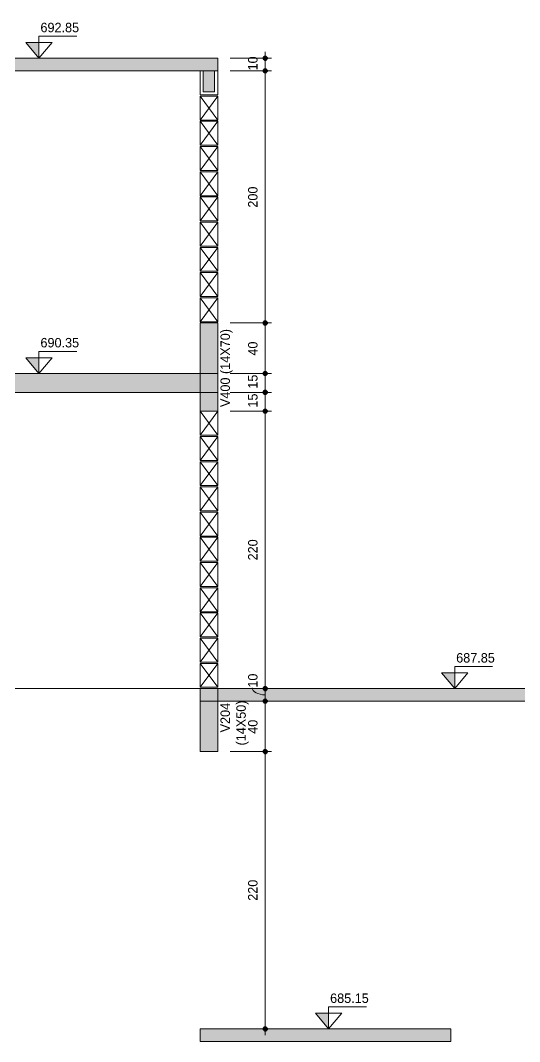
# Model space of a CAD drawing. Header units: centimetres. Extents: x 170 to 15941, y -2277 to 8860.
# Drawn here: x 12718 to 13114, y 1880 to 2690 of the extents above; entities that cross this region are included whole.
import ezdxf

# ---------------------------------------------------------------- set-up
doc = ezdxf.new("R2010")
doc.units = ezdxf.units.CM
doc.linetypes.add('Pontilhada', pattern=[0.6, 0, -0.6])
for name, color, linetype, lineweight, true_color in [('A-ANNO-DIMS-1', 1, 'Continuous', 9, 0xff0000), ('A-FLOR-1', 251, 'Continuous', 9, 0x505050), ('ARQ', 9, 'Continuous', 9, 0xc0c0c0), ('GAR-ARQ-EX-1007-COBB2-R03-LIMPA_dwg-1', 9, 'Continuous', 9, 0xc0c0c0), ('S-BEAM-2', 8, 'Continuous', 9, 0x7f7f7f), ('S-BEAM-3', 7, 'Pontilhada', 9, 0xffffff), ('S-BEAM-4', 9, 'Pontilhada', 9, 0xc0c0c0)]:
    doc.layers.add(name, color=color, linetype=linetype, lineweight=lineweight, true_color=true_color)
for name, color, linetype, lineweight in [('A-ANNO-DIMS-50', 7, 'Continuous', 9), ('A-FLOR-2', 7, 'Continuous', 20), ('G-ANNO-DIMS', 7, 'Continuous', 9), ('G-ANNO-TEXT', 7, 'Continuous', 9), ('S-BEAM', 7, 'Continuous', 9), ('S-BEAM-1', 7, 'Continuous', 13), ('S-BEAM-6', 7, 'Continuous', 20)]:
    doc.layers.add(name, color=color, linetype=linetype, lineweight=lineweight)
doc.styles.add('Bahnschrift_7', font='', dxfattribs={"height": 7.5})
doc.styles.get('Bahnschrift_7').set_extended_font_data('Bahnschrift')
doc.dimstyles.new('COTA_LINEAR_1', dxfattribs={"dimscale": 30.48, "dimtxt": 8.33133, "dimasz": 0.393701, "dimexe": 0.164042, "dimexo": 0.328084, "dimgap": 0.131234, "dimtad": 1, "dimdec": 0, "dimzin": 0, "dimdsep": 46, "dimtxsty": 'Bahnschrift_7', "dimblk1": 'DOTSMALL', "dimblk2": 'DOTSMALL', "dimsah": 1, "dimcen": 0.09, "dimdle": 0.164042, "dimazin": 0, "dimtfac": 1, "dimtdec": 4, "dimtix": 1, "dimtmove": 1, "dimatfit": 3, "dimfxl": 1, "dimtvp": 1, "dimtolj": 1, "dimtzin": 0, "dimarcsym": 2})
doc.dimstyles.new('COTA_LINEAR_3', dxfattribs={"dimscale": 30.48, "dimtxt": 8.33133, "dimasz": 0.393701, "dimexe": 0.164042, "dimexo": 0.328084, "dimgap": 0.131234, "dimtad": 1, "dimdec": 0, "dimzin": 0, "dimdsep": 46, "dimtxsty": 'Bahnschrift_7', "dimblk1": 'DOTSMALL', "dimblk2": 'DOTSMALL', "dimsah": 1, "dimcen": 0.09, "dimdle": 0.164042, "dimazin": 0, "dimtfac": 1, "dimtdec": 4, "dimtix": 1, "dimtmove": 0, "dimatfit": 3, "dimfxl": 1, "dimtvp": 1, "dimtolj": 1, "dimtzin": 0, "dimarcsym": 2})

# ---------------------------------------------------------------- blocks, each defined once
blk = doc.blocks.new('LEONE - BLOCO 14X39X1 - LEONE - BLOCO 14X39X19-2886981-CORTE B-COB')
at = {"layer": 'S-BEAM-1'}
for p, q in [((25.24, 2180), (39.24, 2161)), ((39.24, 2180), (25.24, 2161)), ((25.24, 2161), (25.24, 2180)), ((25.24, 2180), (39.24, 2180)), ((37.99, 2180), (26.49, 2180)), ((39.24, 2180), (39.24, 2161)), ((25.24, 2161), (39.24, 2161))]:
    blk.add_line(p, q, dxfattribs=at)
blk = doc.blocks.new('LEONE - BLOCO 14X39X1 - LEONE - BLOCO 14X39X19-V61-CORTE B-COB')
at = {"layer": 'S-BEAM-1'}
for p, q in [((25.24, 2180), (39.24, 2161)), ((39.24, 2180), (25.24, 2161)), ((25.24, 2161), (25.24, 2180)), ((25.24, 2180), (39.24, 2180)), ((37.99, 2180), (26.49, 2180)), ((26.49, 2180), (37.99, 2180)), ((39.24, 2180), (39.24, 2161)), ((25.24, 2161), (39.24, 2161)), ((37.99, 2161), (26.49, 2161))]:
    blk.add_line(p, q, dxfattribs=at)
blk = doc.blocks.new('LEONE - BLOCO 14X39X1 - LEONE - BLOCO 14X39X19-V62-CORTE B-COB')
at = {"layer": 'S-BEAM-1'}
for p, q in [((25.24, 2180), (39.24, 2161)), ((39.24, 2180), (25.24, 2161)), ((25.24, 2161), (25.24, 2180)), ((25.24, 2180), (39.24, 2180)), ((26.49, 2180), (37.99, 2180)), ((39.24, 2180), (39.24, 2161)), ((37.99, 2161), (26.49, 2161))]:
    blk.add_line(p, q, dxfattribs=at)
blk = doc.blocks.new('LEONE - BLOCO 14X39X1 - LEONE - BLOCO 14X39X19-V63-CORTE B-COB')
at = {"layer": 'S-BEAM-1'}
for p, q in [((25.24, 2380), (39.24, 2361)), ((39.24, 2380), (25.24, 2361)), ((25.24, 2361), (25.24, 2380)), ((39.24, 2380), (39.24, 2361)), ((25.24, 2361), (39.24, 2361))]:
    blk.add_line(p, q, dxfattribs=at)
blk = doc.blocks.new('LEONE - BLOCO 14X39X1 - LEONE - BLOCO 14X39X19-V64-CORTE B-COB')
at = {"layer": 'S-BEAM-1'}
for p, q in [((25.24, 2380), (39.24, 2361)), ((39.24, 2380), (25.24, 2361)), ((25.24, 2361), (25.24, 2380)), ((39.24, 2380), (39.24, 2361)), ((25.24, 2361), (39.24, 2361)), ((37.99, 2361), (26.49, 2361))]:
    blk.add_line(p, q, dxfattribs=at)
blk = doc.blocks.new('LEONE - BLOCO 14X39X1 - LEONE - BLOCO 14X39X19-V65-CORTE B-COB')
at = {"layer": 'S-BEAM-1'}
for p, q in [((25.24, 2380), (39.24, 2361)), ((39.24, 2380), (25.24, 2361)), ((25.24, 2361), (25.24, 2380)), ((25.24, 2380), (39.24, 2380)), ((39.24, 2380), (39.24, 2361)), ((37.99, 2361), (26.49, 2361))]:
    blk.add_line(p, q, dxfattribs=at)
blk = doc.blocks.new('LEONE - BLOCO CANALETA 14X39X2 - LEONE - BLOCO CANALETA 14X39X19-2679375-CORTE B-COB')
at = {"layer": 'S-BEAM'}
for p, q in [((25.24, 2650), (25.24, 2631)), ((39.24, 2631), (39.24, 2650)), ((25.24, 2631), (39.24, 2631))]:
    blk.add_line(p, q, dxfattribs=at)
blk = doc.blocks.new('LEONE - BLOCO CANALETA 14X39X2 - LEONE - BLOCO CANALETA 14X39X19-V66-CORTE B-COB')
at = {"layer": 'S-BEAM'}
for p, q in [((25.24, 2650), (25.24, 2631)), ((27.24, 2650), (25.24, 2650)), ((27.74, 2633.5), (27.74, 2650)), ((36.74, 2650), (36.74, 2633.5)), ((39.24, 2650), (37.24, 2650)), ((39.24, 2631), (39.24, 2650)), ((36.74, 2633.5), (27.74, 2633.5)), ((25.24, 2631), (39.24, 2631))]:
    blk.add_line(p, q, dxfattribs=at)
blk = doc.blocks.new('GAR-ARQ-EX-1007-COBB2-R03-LIMPA_dwg-3083485-CORTE B-COB')
at = {"layer": 'ARQ'}
for p, q in [((42.24, 2160), (-577.76, 2160)), ((-512.76, 2160), (807.24, 2160)), ((787.24, 2160), (-492.76, 2160)), ((57.24, 2160), (-477.76, 2160)), ((-477.76, 2160), (132.24, 2160)), ((7.72, 2160), (-163.76, 2160)), ((-158.76, 2160), (23.24, 2160)), ((-148.41, 2160), (23.24, 2160)), ((162.24, 2160), (772.24, 2160))]:
    blk.add_line(p, q, dxfattribs=at)
blk = doc.blocks.new('LEONE - BARRA GRAUTE CANALETA - LEONE - BARRA GRAUTE CANALETA-V70-CORTE B-COB')
at = {"layer": 'S-BEAM-4'}
blk.add_hatch(color=256, dxfattribs=at).paths.add_polyline_path([(-263.26, 2633.5), (-263.26, 2650), (-272.26, 2650), (-272.26, 2633.5)])
at = {"layer": 'S-BEAM-3'}
for p, q in [((-263.26, 2650), (-272.26, 2650)), ((-272.26, 2650), (-272.26, 2633.5)), ((-263.26, 2633.5), (-263.26, 2650)), ((-272.26, 2633.5), (-263.26, 2633.5))]:
    blk.add_line(p, q, dxfattribs=at)
blk = doc.blocks.new('DIMBLOCK456-CORTE B-COB')
at = {"layer": 'A-ANNO-DIMS-50', "lineweight": 35, "true_color": 0xff0000}
h = blk.add_hatch(color=1, dxfattribs=at)
edge = h.paths.add_edge_path()
edge.add_arc((12912.69, 2660), 1.5, 0, 360)
h = blk.add_hatch(color=1, dxfattribs=at)
edge = h.paths.add_edge_path()
edge.add_arc((12912.69, 2650), 1.5, 0, 360)
at = {"layer": 'A-ANNO-DIMS-50', "color": 1, "true_color": 0xff0000}
for p, q in [((12912.69, 2665), (12912.69, 2650)), ((12884.96, 2660), (12917.69, 2660)), ((12912.69, 2660), (12884.96, 2660)), ((12884.96, 2650), (12917.69, 2650)), ((12912.69, 2650), (12884.96, 2650))]:
    blk.add_line(p, q, dxfattribs=at)
at = {"layer": 'A-ANNO-DIMS-50', "color": 1, "lineweight": 35, "true_color": 0xff0000}
for centre in [(12912.69, 2660), (12912.69, 2650)]:
    blk.add_circle(centre, 1.5, dxfattribs=at)
at = {"layer": 'A-ANNO-DIMS-50', "color": 0, "insert": (12899.05, 2650.33), "char_height": 7.5, "width": 11.2094, "attachment_point": 1, "rotation": 90, "line_spacing_factor": 1.009858, "style": 'Bahnschrift_7'}
blk.add_mtext('10', dxfattribs=at)
blk = doc.blocks.new('_DotSmall')
at = {"color": 0, "linetype": 'ByBlock', "const_width": 0.5}
blk.add_lwpolyline([(-0.0625, 0, 1), (0.0625, 0, 1)], format="xyb", close=True, dxfattribs=at)
blk = doc.blocks.new('DIMBLOCK457-CORTE B-COB')
at = {"layer": 'A-ANNO-DIMS-50', "lineweight": 35, "true_color": 0xff0000}
h = blk.add_hatch(color=1, dxfattribs=at)
edge = h.paths.add_edge_path()
edge.add_arc((12912.69, 2650), 1.5, 0, 360)
h = blk.add_hatch(color=1, dxfattribs=at)
edge = h.paths.add_edge_path()
edge.add_arc((12912.69, 2450), 1.5, 0, 360)
at = {"layer": 'A-ANNO-DIMS-50', "color": 1, "true_color": 0xff0000}
for p, q in [((12884.96, 2650), (12917.69, 2650)), ((12912.69, 2650), (12884.96, 2650)), ((12912.69, 2650), (12912.69, 2450)), ((12884.96, 2450), (12917.69, 2450)), ((12912.69, 2450), (12884.96, 2450))]:
    blk.add_line(p, q, dxfattribs=at)
at = {"layer": 'A-ANNO-DIMS-50', "color": 1, "lineweight": 35, "true_color": 0xff0000}
for centre in [(12912.69, 2650), (12912.69, 2450)]:
    blk.add_circle(centre, 1.5, dxfattribs=at)
at = {"layer": 'A-ANNO-DIMS-50', "color": 0, "insert": (12899.05, 2541.48), "char_height": 7.5, "width": 20.4496, "attachment_point": 1, "rotation": 90, "line_spacing_factor": 1.009858, "style": 'Bahnschrift_7'}
blk.add_mtext('200', dxfattribs=at)
blk = doc.blocks.new('DIMBLOCK458-CORTE B-COB')
at = {"layer": 'A-ANNO-DIMS-50', "lineweight": 35, "true_color": 0xff0000}
h = blk.add_hatch(color=1, dxfattribs=at)
edge = h.paths.add_edge_path()
edge.add_arc((12912.69, 2450), 1.5, 0, 360)
h = blk.add_hatch(color=1, dxfattribs=at)
edge = h.paths.add_edge_path()
edge.add_arc((12912.69, 2410), 1.5, 0, 360)
at = {"layer": 'A-ANNO-DIMS-50', "color": 1, "true_color": 0xff0000}
for p, q in [((12884.96, 2450), (12917.69, 2450)), ((12912.69, 2450), (12884.96, 2450)), ((12912.69, 2450), (12912.69, 2410)), ((12884.96, 2410), (12917.69, 2410)), ((12912.69, 2410), (12884.96, 2410))]:
    blk.add_line(p, q, dxfattribs=at)
at = {"layer": 'A-ANNO-DIMS-50', "color": 1, "lineweight": 35, "true_color": 0xff0000}
for centre in [(12912.69, 2450), (12912.69, 2410)]:
    blk.add_circle(centre, 1.5, dxfattribs=at)
at = {"layer": 'A-ANNO-DIMS-50', "color": 0, "insert": (12899.05, 2424.13), "char_height": 7.5, "width": 14.0875, "attachment_point": 1, "rotation": 90, "line_spacing_factor": 1.009858, "style": 'Bahnschrift_7'}
blk.add_mtext('40', dxfattribs=at)
blk = doc.blocks.new('DIMBLOCK459-CORTE B-COB')
at = {"layer": 'A-ANNO-DIMS-50', "lineweight": 35, "true_color": 0xff0000}
h = blk.add_hatch(color=1, dxfattribs=at)
edge = h.paths.add_edge_path()
edge.add_arc((12912.69, 2410), 1.5, 0, 360)
h = blk.add_hatch(color=1, dxfattribs=at)
edge = h.paths.add_edge_path()
edge.add_arc((12912.69, 2395), 1.5, 0, 360)
at = {"layer": 'A-ANNO-DIMS-50', "color": 1, "true_color": 0xff0000}
for p, q in [((12884.96, 2410), (12917.69, 2410)), ((12912.69, 2410), (12884.96, 2410)), ((12912.69, 2410), (12912.69, 2395)), ((12884.96, 2395), (12917.69, 2395)), ((12912.69, 2395), (12884.96, 2395))]:
    blk.add_line(p, q, dxfattribs=at)
at = {"layer": 'A-ANNO-DIMS-50', "color": 1, "lineweight": 35, "true_color": 0xff0000}
for centre in [(12912.69, 2410), (12912.69, 2395)]:
    blk.add_circle(centre, 1.5, dxfattribs=at)
at = {"layer": 'A-ANNO-DIMS-50', "color": 0, "insert": (12899.05, 2397.89), "char_height": 7.5, "width": 11.0579, "attachment_point": 1, "rotation": 90, "line_spacing_factor": 1.009858, "style": 'Bahnschrift_7'}
blk.add_mtext('15', dxfattribs=at)
blk = doc.blocks.new('DIMBLOCK460-CORTE B-COB')
at = {"layer": 'A-ANNO-DIMS-50', "lineweight": 35, "true_color": 0xff0000}
h = blk.add_hatch(color=1, dxfattribs=at)
edge = h.paths.add_edge_path()
edge.add_arc((12912.69, 2395), 1.5, 0, 360)
h = blk.add_hatch(color=1, dxfattribs=at)
edge = h.paths.add_edge_path()
edge.add_arc((12912.69, 2380), 1.5, 0, 360)
at = {"layer": 'A-ANNO-DIMS-50', "color": 1, "true_color": 0xff0000}
for p, q in [((12884.96, 2395), (12917.69, 2395)), ((12912.69, 2395), (12884.96, 2395)), ((12912.69, 2395), (12912.69, 2380)), ((12884.96, 2380), (12917.69, 2380)), ((12912.69, 2380), (12884.96, 2380))]:
    blk.add_line(p, q, dxfattribs=at)
at = {"layer": 'A-ANNO-DIMS-50', "color": 1, "lineweight": 35, "true_color": 0xff0000}
for centre in [(12912.69, 2395), (12912.69, 2380)]:
    blk.add_circle(centre, 1.5, dxfattribs=at)
at = {"layer": 'A-ANNO-DIMS-50', "color": 0, "insert": (12899.05, 2382.89), "char_height": 7.5, "width": 11.0579, "attachment_point": 1, "rotation": 90, "line_spacing_factor": 1.009858, "style": 'Bahnschrift_7'}
blk.add_mtext('15', dxfattribs=at)
blk = doc.blocks.new('DIMBLOCK461-CORTE B-COB')
at = {"layer": 'A-ANNO-DIMS-50', "lineweight": 35, "true_color": 0xff0000}
h = blk.add_hatch(color=1, dxfattribs=at)
edge = h.paths.add_edge_path()
edge.add_arc((12912.69, 2380), 1.5, 0, 360)
h = blk.add_hatch(color=1, dxfattribs=at)
edge = h.paths.add_edge_path()
edge.add_arc((12912.69, 2160), 1.5, 0, 360)
at = {"layer": 'A-ANNO-DIMS-50', "color": 1, "true_color": 0xff0000}
for p, q in [((12884.96, 2380), (12917.69, 2380)), ((12912.69, 2380), (12884.96, 2380)), ((12912.69, 2380), (12912.69, 2160)), ((12904.81, 2160), (12917.69, 2160)), ((12912.69, 2160), (12904.81, 2160))]:
    blk.add_line(p, q, dxfattribs=at)
at = {"layer": 'A-ANNO-DIMS-50', "color": 1, "lineweight": 35, "true_color": 0xff0000}
for centre in [(12912.69, 2380), (12912.69, 2160)]:
    blk.add_circle(centre, 1.5, dxfattribs=at)
at = {"layer": 'A-ANNO-DIMS-50', "color": 0, "insert": (12899.05, 2261.67), "char_height": 7.5, "width": 19.9952, "attachment_point": 1, "rotation": 90, "line_spacing_factor": 1.009858, "style": 'Bahnschrift_7'}
blk.add_mtext('220', dxfattribs=at)
blk = doc.blocks.new('DIMBLOCK462-CORTE B-COB')
at = {"layer": 'A-ANNO-DIMS-50', "lineweight": 35, "true_color": 0xff0000}
h = blk.add_hatch(color=1, dxfattribs=at)
edge = h.paths.add_edge_path()
edge.add_arc((12912.69, 2160), 1.5, 0, 360)
h = blk.add_hatch(color=1, dxfattribs=at)
edge = h.paths.add_edge_path()
edge.add_arc((12912.69, 2150), 1.5, 0, 360)
at = {"layer": 'A-ANNO-DIMS-50', "color": 1, "true_color": 0xff0000}
for p, q in [((12904.81, 2160), (12917.69, 2160)), ((12912.69, 2160), (12904.81, 2160)), ((12912.69, 2160), (12912.69, 2150)), ((12904.81, 2150), (12917.69, 2150)), ((12912.69, 2150), (12904.81, 2150))]:
    blk.add_line(p, q, dxfattribs=at)
at = {"layer": 'A-ANNO-DIMS-50', "color": 1, "lineweight": 35, "true_color": 0xff0000}
for centre in [(12912.69, 2160), (12912.69, 2150)]:
    blk.add_circle(centre, 1.5, dxfattribs=at)
at = {"layer": 'A-ANNO-DIMS-50', "color": 1, "true_color": 0xff0000}
blk.add_ellipse((12912.69, 2160.73), major_axis=(10.31, 0), ratio=0.555234, start_param=3.141593, end_param=4.712389, dxfattribs=at)
at = {"layer": 'A-ANNO-DIMS-50', "color": 0, "insert": (12899.05, 2160.73), "char_height": 7.5, "width": 11.2094, "attachment_point": 1, "rotation": 90, "line_spacing_factor": 1.009858, "style": 'Bahnschrift_7'}
blk.add_mtext('10', dxfattribs=at)
blk = doc.blocks.new('DIMBLOCK463-CORTE B-COB')
at = {"layer": 'A-ANNO-DIMS-50', "lineweight": 35, "true_color": 0xff0000}
h = blk.add_hatch(color=1, dxfattribs=at)
edge = h.paths.add_edge_path()
edge.add_arc((12912.69, 2150), 1.5, 0, 360)
h = blk.add_hatch(color=1, dxfattribs=at)
edge = h.paths.add_edge_path()
edge.add_arc((12912.69, 2110), 1.5, 0, 360)
at = {"layer": 'A-ANNO-DIMS-50', "color": 1, "true_color": 0xff0000}
for p, q in [((12904.81, 2150), (12917.69, 2150)), ((12912.69, 2150), (12904.81, 2150)), ((12912.69, 2150), (12912.69, 2110)), ((12884.96, 2110), (12917.69, 2110)), ((12912.69, 2110), (12884.96, 2110))]:
    blk.add_line(p, q, dxfattribs=at)
at = {"layer": 'A-ANNO-DIMS-50', "color": 1, "lineweight": 35, "true_color": 0xff0000}
for centre in [(12912.69, 2150), (12912.69, 2110)]:
    blk.add_circle(centre, 1.5, dxfattribs=at)
at = {"layer": 'A-ANNO-DIMS-50', "color": 0, "insert": (12899.05, 2124.13), "char_height": 7.5, "width": 14.0875, "attachment_point": 1, "rotation": 90, "line_spacing_factor": 1.009858, "style": 'Bahnschrift_7'}
blk.add_mtext('40', dxfattribs=at)
blk = doc.blocks.new('DIMBLOCK464-CORTE B-COB')
at = {"layer": 'A-ANNO-DIMS-50', "lineweight": 35, "true_color": 0xff0000}
h = blk.add_hatch(color=1, dxfattribs=at)
edge = h.paths.add_edge_path()
edge.add_arc((12912.69, 2110), 1.5, 0, 360)
h = blk.add_hatch(color=1, dxfattribs=at)
edge = h.paths.add_edge_path()
edge.add_arc((12912.69, 1890), 1.5, 0, 360)
at = {"layer": 'A-ANNO-DIMS-50', "color": 1, "true_color": 0xff0000}
for p, q in [((12884.96, 2110), (12917.69, 2110)), ((12912.69, 2110), (12884.96, 2110)), ((12912.69, 2110), (12912.69, 1885)), ((12904.81, 1890), (12917.69, 1890)), ((12912.69, 1890), (12904.81, 1890))]:
    blk.add_line(p, q, dxfattribs=at)
at = {"layer": 'A-ANNO-DIMS-50', "color": 1, "lineweight": 35, "true_color": 0xff0000}
for centre in [(12912.69, 2110), (12912.69, 1890)]:
    blk.add_circle(centre, 1.5, dxfattribs=at)
at = {"layer": 'A-ANNO-DIMS-50', "color": 0, "insert": (12899.05, 1991.67), "char_height": 7.5, "width": 19.9952, "attachment_point": 1, "rotation": 90, "line_spacing_factor": 1.009858, "style": 'Bahnschrift_7'}
blk.add_mtext('220', dxfattribs=at)
blk = doc.blocks.new('Elevações de ponto - Cabeça de nível - corte-3478671-CORTE B-COB')
at = {"layer": 'G-ANNO-DIMS'}
blk.add_hatch(color=256, dxfattribs=at).paths.add_polyline_path([(-462.56, 2672.5), (-462.56, 2660), (-472.95, 2672.5)])
for p, q in [((-462.56, 2677.5), (-432.56, 2677.5)), ((-462.56, 2672.5), (-462.56, 2677.5)), ((-472.95, 2672.5), (-462.56, 2660)), ((-462.56, 2672.5), (-472.95, 2672.5)), ((-472.95, 2672.5), (-462.56, 2660)), ((-462.56, 2672.5), (-462.56, 2660)), ((-462.56, 2660), (-452.17, 2672.5)), ((-452.17, 2672.5), (-462.56, 2672.5)), ((-462.56, 2660), (-462.56, 2672.5))]:
    blk.add_line(p, q, dxfattribs=at)

msp = doc.modelspace()

# ---------------------------------------------------------------- hatches: boundary and pattern name
at = {"layer": 'A-FLOR-1'}
for points in [[(12874.96, 2650), (12874.96, 2660), (12260.96, 2660), (12260.96, 2650)], [(12874.96, 2395), (12874.96, 2410), (12260.96, 2410), (12260.96, 2395)]]:
    msp.add_hatch(color=256, dxfattribs=at).paths.add_polyline_path(points)
h = msp.add_hatch(color=256, dxfattribs=at)
h.paths.add_polyline_path([(12263.46, 2150), (12274.96, 2150), (12274.96, 2160), (12260.96, 2160), (12260.96, 2150)])
h.paths.add_polyline_path([(13639.96, 2150), (13639.96, 2160), (12860.96, 2160), (12860.96, 2150), (12951.65, 2150)])
h.paths.add_polyline_path([(12539.96, 2150), (12674.96, 2150), (12674.96, 2160), (12539.96, 2160)])
h = msp.add_hatch(color=256, dxfattribs=at)
h.paths.add_polyline_path([(12674.96, 1880), (12674.96, 1890), (12539.96, 1890), (12539.96, 1880)])
h.paths.add_polyline_path([(12274.96, 1880), (12274.96, 1890), (12260.96, 1890), (12260.96, 1880), (12272.46, 1880)])
h.paths.add_polyline_path([(13125.96, 1880), (13639.96, 1880), (13639.96, 1890), (13125.96, 1890)])
h.paths.add_polyline_path([(13059.96, 1880), (13059.96, 1890), (12860.96, 1890), (12860.96, 1880), (12951.65, 1880)])
at = {"layer": 'S-BEAM-2'}
h = msp.add_hatch(color=256, dxfattribs=at)
h.paths.add_polyline_path([(12874.96, 2380), (12874.96, 2395), (12860.96, 2395), (12860.96, 2380)])
h.paths.add_polyline_path([(12860.96, 2410), (12874.96, 2410), (12874.96, 2450), (12860.96, 2450)])
msp.add_hatch(color=256, dxfattribs=at).paths.add_polyline_path([(12874.96, 2110), (12874.96, 2150), (12860.96, 2150), (12860.96, 2110)])

# ---------------------------------------------------------------- linework, layer by layer
at = {"layer": 'A-FLOR-2'}
for p, q in [((12874.96, 2660), (12260.96, 2660)), ((12874.96, 2650), (12874.96, 2660)), ((12260.96, 2650), (12874.96, 2650)), ((12874.96, 2410), (12260.96, 2410)), ((12874.96, 2395), (12874.96, 2410)), ((12260.96, 2395), (12874.96, 2395)), ((13639.96, 2160), (12860.96, 2160)), ((12860.96, 2160), (12860.96, 2150)), ((12860.96, 2150), (13639.96, 2150)), ((13059.96, 1890), (12860.96, 1890)), ((12860.96, 1890), (12860.96, 1880)), ((13059.96, 1880), (13059.96, 1890)), ((12860.96, 1880), (13059.96, 1880))]:
    msp.add_line(p, q, dxfattribs=at)
at = {"layer": 'S-BEAM-6'}
for p, q in [((12874.96, 2450), (12860.96, 2450)), ((12860.96, 2450), (12860.96, 2380)), ((12874.96, 2380), (12874.96, 2450)), ((12860.96, 2380), (12874.96, 2380)), ((12874.96, 2160), (12860.96, 2160)), ((12860.96, 2160), (12860.96, 2110)), ((12874.96, 2110), (12874.96, 2160)), ((12860.96, 2110), (12874.96, 2110))]:
    msp.add_line(p, q, dxfattribs=at)

# ---------------------------------------------------------------- block references
at = {"layer": 'G-ANNO-DIMS'}
for p in [(13195.72, 0), (13195.72, -250), (13525.5, -500), (13425.5, -770)]:
    msp.add_blockref('Elevações de ponto - Cabeça de nível - corte-3478671-CORTE B-COB', p, dxfattribs=at)
at = {"layer": 'GAR-ARQ-EX-1007-COBB2-R03-LIMPA_dwg-1'}
msp.add_blockref('GAR-ARQ-EX-1007-COBB2-R03-LIMPA_dwg-3083485-CORTE B-COB', (12835.72, 0), dxfattribs=at)
at = {"layer": 'S-BEAM'}
for name, p in [('LEONE - BLOCO CANALETA 14X39X2 - LEONE - BLOCO CANALETA 14X39X19-2679375-CORTE B-COB', (12835.72, 0)), ('LEONE - BLOCO CANALETA 14X39X2 - LEONE - BLOCO CANALETA 14X39X19-V66-CORTE B-COB', (12835.72, 0)), ('LEONE - BLOCO 14X39X1 - LEONE - BLOCO 14X39X19-2886981-CORTE B-COB', (12835.72, 450)), ('LEONE - BLOCO 14X39X1 - LEONE - BLOCO 14X39X19-V61-CORTE B-COB', (12835.72, 450)), ('LEONE - BLOCO 14X39X1 - LEONE - BLOCO 14X39X19-2886981-CORTE B-COB', (12835.72, 430)), ('LEONE - BLOCO 14X39X1 - LEONE - BLOCO 14X39X19-2886981-CORTE B-COB', (12835.72, 410)), ('LEONE - BLOCO 14X39X1 - LEONE - BLOCO 14X39X19-V61-CORTE B-COB', (12835.72, 410)), ('LEONE - BLOCO 14X39X1 - LEONE - BLOCO 14X39X19-2886981-CORTE B-COB', (12835.72, 390)), ('LEONE - BLOCO 14X39X1 - LEONE - BLOCO 14X39X19-2886981-CORTE B-COB', (12835.72, 370)), ('LEONE - BLOCO 14X39X1 - LEONE - BLOCO 14X39X19-V61-CORTE B-COB', (12835.72, 370)), ('LEONE - BLOCO 14X39X1 - LEONE - BLOCO 14X39X19-2886981-CORTE B-COB', (12835.72, 350)), ('LEONE - BLOCO 14X39X1 - LEONE - BLOCO 14X39X19-2886981-CORTE B-COB', (12835.72, 330)), ('LEONE - BLOCO 14X39X1 - LEONE - BLOCO 14X39X19-V61-CORTE B-COB', (12835.72, 330)), ('LEONE - BLOCO 14X39X1 - LEONE - BLOCO 14X39X19-2886981-CORTE B-COB', (12835.72, 310)), ('LEONE - BLOCO 14X39X1 - LEONE - BLOCO 14X39X19-2886981-CORTE B-COB', (12835.72, 290)), ('LEONE - BLOCO 14X39X1 - LEONE - BLOCO 14X39X19-V61-CORTE B-COB', (12835.72, 290)), ('LEONE - BLOCO 14X39X1 - LEONE - BLOCO 14X39X19-V63-CORTE B-COB', (12835.72, 0)), ('LEONE - BLOCO 14X39X1 - LEONE - BLOCO 14X39X19-V64-CORTE B-COB', (12835.72, 0)), ('LEONE - BLOCO 14X39X1 - LEONE - BLOCO 14X39X19-2886981-CORTE B-COB', (12835.72, 180)), ('LEONE - BLOCO 14X39X1 - LEONE - BLOCO 14X39X19-2886981-CORTE B-COB', (12835.72, 160)), ('LEONE - BLOCO 14X39X1 - LEONE - BLOCO 14X39X19-V61-CORTE B-COB', (12835.72, 160)), ('LEONE - BLOCO 14X39X1 - LEONE - BLOCO 14X39X19-2886981-CORTE B-COB', (12835.72, 140)), ('LEONE - BLOCO 14X39X1 - LEONE - BLOCO 14X39X19-2886981-CORTE B-COB', (12835.72, 120)), ('LEONE - BLOCO 14X39X1 - LEONE - BLOCO 14X39X19-V61-CORTE B-COB', (12835.72, 120)), ('LEONE - BLOCO 14X39X1 - LEONE - BLOCO 14X39X19-2886981-CORTE B-COB', (12835.72, 100)), ('LEONE - BLOCO 14X39X1 - LEONE - BLOCO 14X39X19-2886981-CORTE B-COB', (12835.72, 80)), ('LEONE - BLOCO 14X39X1 - LEONE - BLOCO 14X39X19-V61-CORTE B-COB', (12835.72, 80)), ('LEONE - BLOCO 14X39X1 - LEONE - BLOCO 14X39X19-2886981-CORTE B-COB', (12835.72, 60)), ('LEONE - BLOCO 14X39X1 - LEONE - BLOCO 14X39X19-2886981-CORTE B-COB', (12835.72, 40)), ('LEONE - BLOCO 14X39X1 - LEONE - BLOCO 14X39X19-V61-CORTE B-COB', (12835.72, 40)), ('LEONE - BLOCO 14X39X1 - LEONE - BLOCO 14X39X19-2886981-CORTE B-COB', (12835.72, 20)), ('LEONE - BLOCO 14X39X1 - LEONE - BLOCO 14X39X19-2886981-CORTE B-COB', (12835.72, 0)), ('LEONE - BLOCO 14X39X1 - LEONE - BLOCO 14X39X19-V61-CORTE B-COB', (12835.72, 0))]:
    msp.add_blockref(name, p, dxfattribs=at)
at = {"layer": 'S-BEAM-1'}
for name, p in [('LEONE - BLOCO 14X39X1 - LEONE - BLOCO 14X39X19-V62-CORTE B-COB', (12835.72, 450)), ('LEONE - BLOCO 14X39X1 - LEONE - BLOCO 14X39X19-V62-CORTE B-COB', (12835.72, 430)), ('LEONE - BLOCO 14X39X1 - LEONE - BLOCO 14X39X19-V62-CORTE B-COB', (12835.72, 410)), ('LEONE - BLOCO 14X39X1 - LEONE - BLOCO 14X39X19-V62-CORTE B-COB', (12835.72, 390)), ('LEONE - BLOCO 14X39X1 - LEONE - BLOCO 14X39X19-V62-CORTE B-COB', (12835.72, 370)), ('LEONE - BLOCO 14X39X1 - LEONE - BLOCO 14X39X19-V62-CORTE B-COB', (12835.72, 350)), ('LEONE - BLOCO 14X39X1 - LEONE - BLOCO 14X39X19-V62-CORTE B-COB', (12835.72, 330)), ('LEONE - BLOCO 14X39X1 - LEONE - BLOCO 14X39X19-V62-CORTE B-COB', (12835.72, 310)), ('LEONE - BLOCO 14X39X1 - LEONE - BLOCO 14X39X19-V62-CORTE B-COB', (12835.72, 290)), ('LEONE - BLOCO 14X39X1 - LEONE - BLOCO 14X39X19-V65-CORTE B-COB', (12835.72, 0)), ('LEONE - BLOCO 14X39X1 - LEONE - BLOCO 14X39X19-V62-CORTE B-COB', (12835.72, 180)), ('LEONE - BLOCO 14X39X1 - LEONE - BLOCO 14X39X19-V62-CORTE B-COB', (12835.72, 160)), ('LEONE - BLOCO 14X39X1 - LEONE - BLOCO 14X39X19-V62-CORTE B-COB', (12835.72, 140)), ('LEONE - BLOCO 14X39X1 - LEONE - BLOCO 14X39X19-V62-CORTE B-COB', (12835.72, 120)), ('LEONE - BLOCO 14X39X1 - LEONE - BLOCO 14X39X19-V62-CORTE B-COB', (12835.72, 100)), ('LEONE - BLOCO 14X39X1 - LEONE - BLOCO 14X39X19-V62-CORTE B-COB', (12835.72, 80)), ('LEONE - BLOCO 14X39X1 - LEONE - BLOCO 14X39X19-V62-CORTE B-COB', (12835.72, 60)), ('LEONE - BLOCO 14X39X1 - LEONE - BLOCO 14X39X19-V62-CORTE B-COB', (12835.72, 40)), ('LEONE - BLOCO 14X39X1 - LEONE - BLOCO 14X39X19-V62-CORTE B-COB', (12835.72, 20)), ('LEONE - BLOCO 14X39X1 - LEONE - BLOCO 14X39X19-V62-CORTE B-COB', (12835.72, 0))]:
    msp.add_blockref(name, p, dxfattribs=at)
at = {"layer": 'S-BEAM-3'}
msp.add_blockref('LEONE - BARRA GRAUTE CANALETA - LEONE - BARRA GRAUTE CANALETA-V70-CORTE B-COB', (13135.72, 0), dxfattribs=at)

# ---------------------------------------------------------------- texts
at = {"layer": 'G-ANNO-DIMS', "char_height": 7.5, "attachment_point": 1, "line_spacing_factor": 1.009858, "style": 'Bahnschrift_7'}
for s, insert, width in [('26.60', (12736.3, 2688.09), 29.292), ('24.10', (12736.97, 2438.09), 27.6924), ('21.60', (13067.03, 2188.09), 26.9926), ('18.90', (12966.78, 1918.09), 27.5925)]:
    msp.add_mtext(s, dxfattribs=dict(at, insert=insert, width=width))
at = {"layer": 'G-ANNO-TEXT', "char_height": 7.5, "attachment_point": 1, "rotation": 90, "style": 'Bahnschrift_7'}
for s, insert, width in [(' V400 (14X70)', (12877.16, 2380.54), 77.7637), (' V204 ', (12877.16, 2122.48), 32.4683), ('(14X50)', (12889.73, 2114.87), 41.6878)]:
    msp.add_mtext(s, dxfattribs=dict(at, insert=insert, width=width))

# ---------------------------------------------------------------- dimensions: what is measured, and where the dimension line sits
at = {"layer": 'A-ANNO-DIMS-1'}
for base, p1, p2, override, picture, middle in [((12912.69, 2650), (12874.96, 2660), (12874.96, 2650), {"dimpost": '<>', "dimfxl": 10}, 'DIMBLOCK456-CORTE B-COB', (12904.86, 2655)), ((12912.69, 2450), (12874.96, 2650), (12874.96, 2450), {"dimpost": '<>', "dimfxl": 200}, 'DIMBLOCK457-CORTE B-COB', (12904.86, 2550)), ((12912.69, 2410), (12874.96, 2450), (12874.96, 2410), {"dimpost": '<>', "dimfxl": 40}, 'DIMBLOCK458-CORTE B-COB', (12904.86, 2430)), ((12912.69, 2395), (12874.96, 2410), (12874.96, 2395), {"dimpost": '<>', "dimfxl": 15}, 'DIMBLOCK459-CORTE B-COB', (12904.9, 2402.5)), ((12912.69, 2380), (12874.96, 2395), (12874.96, 2380), {"dimpost": '<>', "dimfxl": 15}, 'DIMBLOCK460-CORTE B-COB', (12904.9, 2387.5)), ((12912.69, 2160), (12874.96, 2380), (12914.81, 2160), {"dimpost": '<>', "dimfxl": 223.579989}, 'DIMBLOCK461-CORTE B-COB', (12904.86, 2270)), ((12912.69, 2110), (12914.81, 2150), (12874.96, 2110), {"dimpost": '<>', "dimfxl": 56.462479}, 'DIMBLOCK463-CORTE B-COB', (12904.86, 2130)), ((12912.69, 1890), (12874.96, 2110), (12914.81, 1890), {"dimpost": '<>', "dimfxl": 223.579989}, 'DIMBLOCK464-CORTE B-COB', (12904.86, 2000))]:
    dim = msp.add_linear_dim(base=base, p1=p1, p2=p2, angle=90, dimstyle='COTA_LINEAR_3', override=override, dxfattribs=at)
    dim.commit()
    dim.dimension.update_dxf_attribs({"geometry": picture, "text_midpoint": middle})
dim = msp.add_linear_dim(base=(12912.69, 2150), p1=(12914.81, 2160), p2=(12914.81, 2150), angle=90, dimstyle='COTA_LINEAR_1', override={"dimpost": '<>', "dimfxl": 10}, dxfattribs=at)
dim.commit()
dim.dimension.update_dxf_attribs({"geometry": 'DIMBLOCK462-CORTE B-COB', "text_midpoint": (12904.05, 2166.33), "dimtype": 160, "text_rotation": 90})

# ---------------------------------------------------------------- next in the draw order: texts
at = {"layer": 'G-ANNO-TEXT', "char_height": 7.5, "attachment_point": 1, "style": 'Bahnschrift_7', "bg_fill": 3, "box_fill_scale": 1.25, "bg_fill_color": 9, "bg_fill_true_color": 13158600, "bg_fill_transparency": 0}
for s, insert, width in [('692.85', (12734.35, 2688.14), 36.4768), ('690.35', (12734.35, 2438.14), 36.4768), ('687.85', (13064.13, 2188.14), 36.8776), ('685.15', (12964.13, 1918.14), 34.4726)]:
    msp.add_mtext(s, dxfattribs=dict(at, insert=insert, width=width))

doc.saveas('drawing.dxf')
